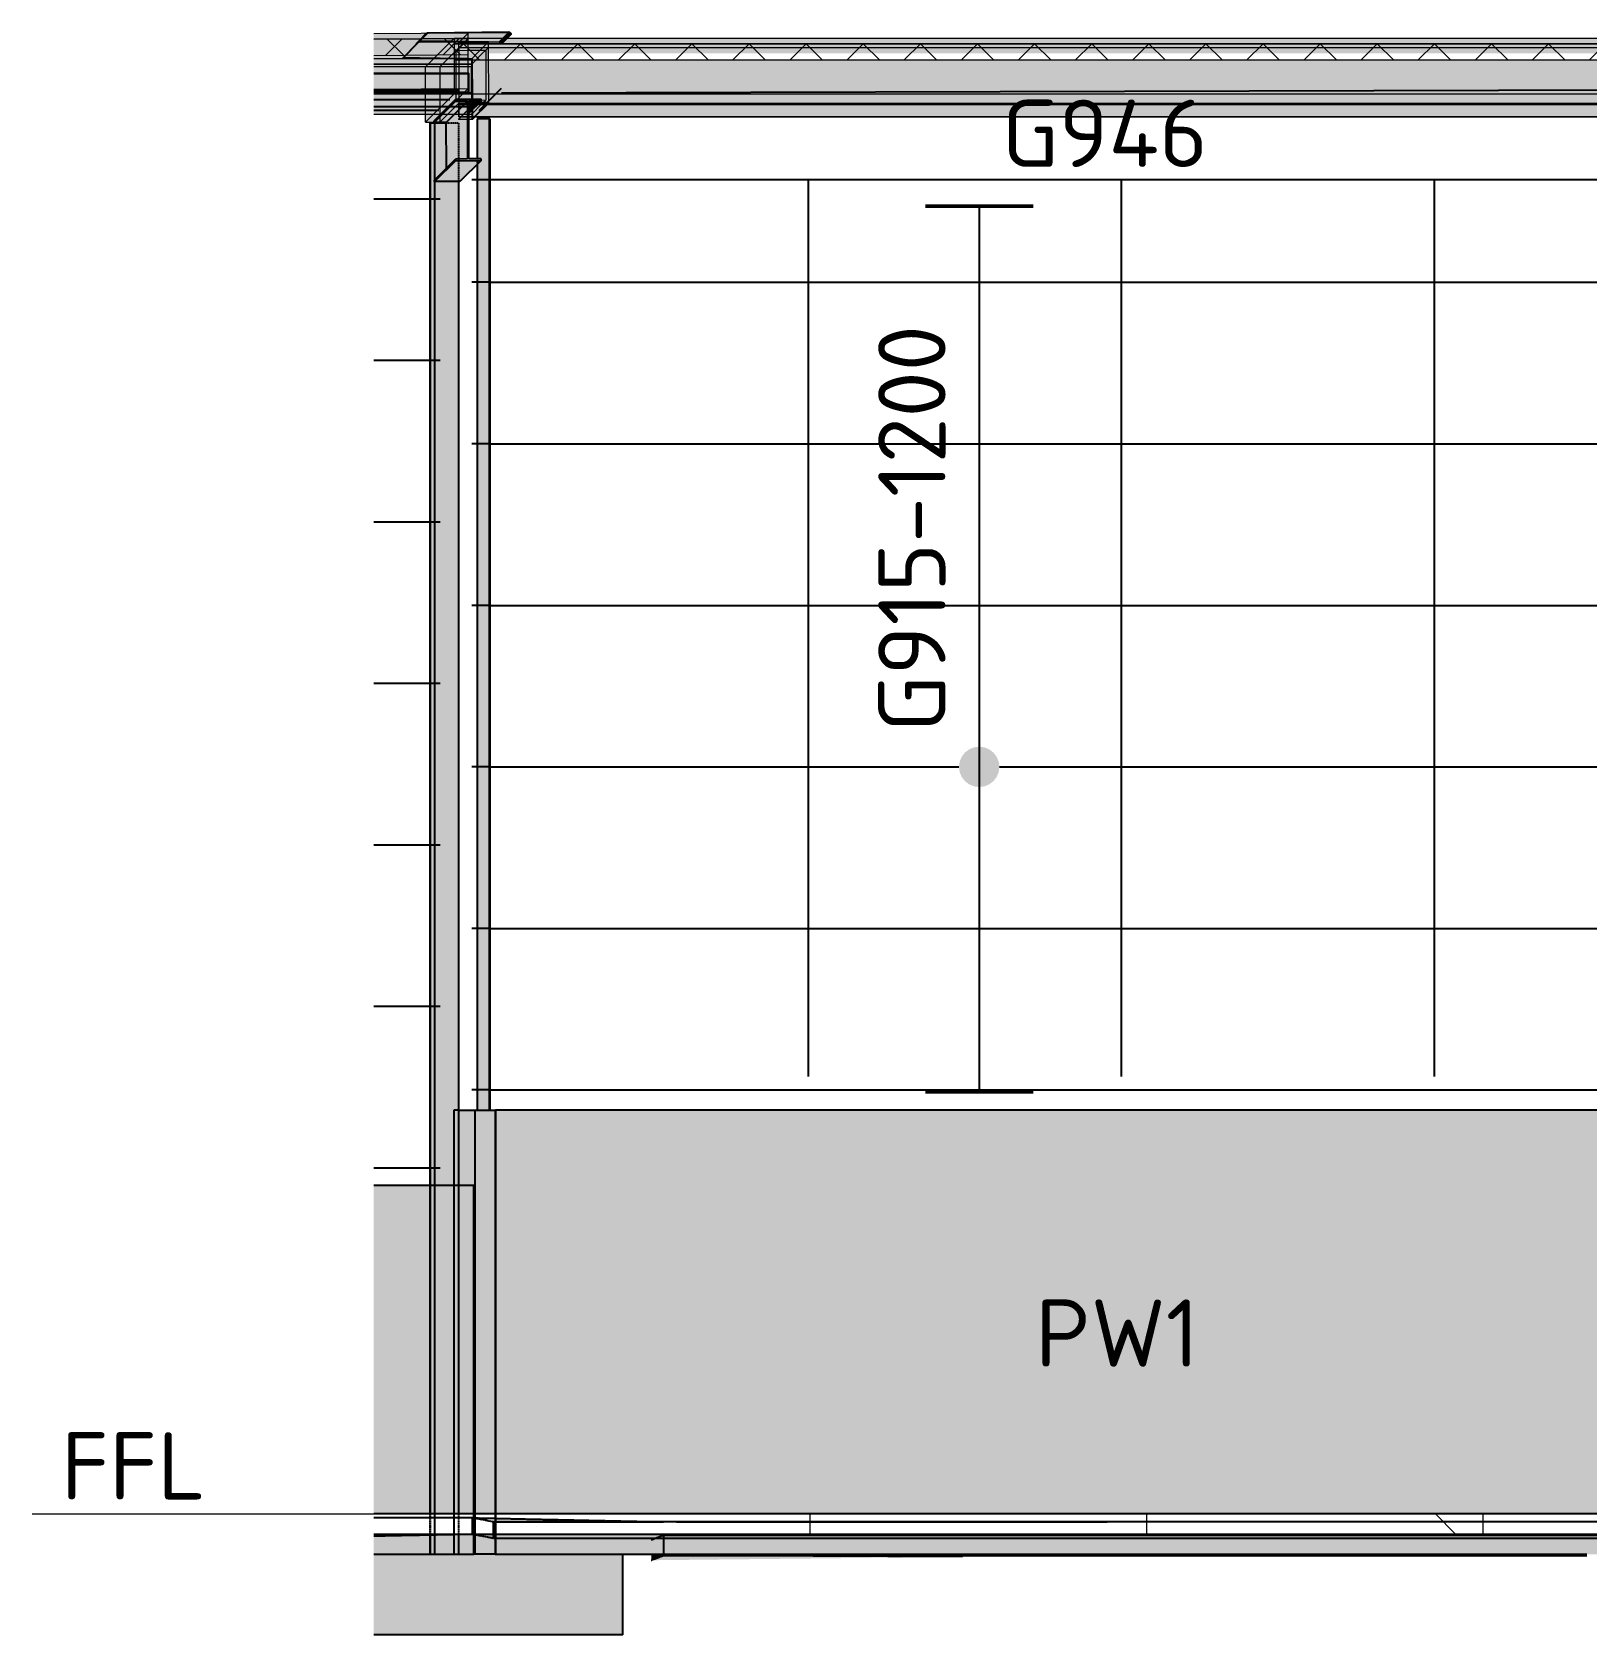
# Model space of a CAD drawing. Header units: millimetres. Extents: x 632 to 421542, y -3890 to 20851.
# Drawn here: x 146045 to 157596, y 4300 to 16210 of the extents above; entities that cross this region are included whole.
import ezdxf

# ---------------------------------------------------------------- set-up
doc = ezdxf.new("R2010")
doc.units = ezdxf.units.MM
for name, pattern in [('Dash', [7, 5, -2]), ('Hidden', [4, 3, -1]), ('Hidden Double', [7, 5, -2]), ('Hidden Half', [3, 2, -1])]:
    doc.linetypes.add(name, pattern=pattern)
for name, color, linetype, lineweight in [('A-200-A_WALL', 211, 'Continuous', 18), ('A-200-H_WALL', 111, 'Continuous', 13), ('A-200-M_WALL_EXT', 113, 'Continuous', 13), ('A-200-MH_WALL', 110, 'Hidden', 13), ('A-230-H-FLOOR', 190, 'Continuous', 13), ('A-230-M_FLOOR', 192, 'Continuous', 13), ('A-230-MH_FLOOR', 190, 'Hidden Double', 13), ('A-270-M_ROOF', 132, 'Continuous', 13), ('S-160-M_FOUND', 171, 'Continuous', 13), ('S-160-MH_FOUND', 171, 'Hidden Half', 13), ('S-280-A_STRUCT_FRAME', 2, 'Continuous', 18), ('S-280-M_COLUMN', 52, 'Continuous', 13), ('S-280-M_STRUCT_FRAME', 12, 'Continuous', 13), ('S-280-MH_COLUMN', 52, 'Hidden Half', 13), ('Z-060-M_DETAIL', 92, 'Continuous', 25), ('Z-230-A_LEVEL', 51, 'Continuous', 13), ('Z-230_A_LEVEL', 51, 'Continuous', 18)]:
    doc.layers.add(name, color=color, linetype=linetype, lineweight=lineweight)
doc.styles.add('ISOCPEUR_2', font='isocpeur.ttf', dxfattribs={"height": 500})

# ---------------------------------------------------------------- blocks, each defined once
blk = doc.blocks.new('Roof Gutters1 - Roof Gutters-1884510-S6_501-SECTION 1B')
at = {"layer": 'A-270-M_ROOF', "lineweight": 5, "transparency": 33554432}
for points in [[(-1309436, 16202), (-1309455, 16188), (-1309523, 16120), (-1309504, 16134)], [(-1308834, 16207), (-1309436, 16202), (-1309504, 16134), (-1308907, 16134)], [(-1309455, 16188), (-1309436, 16202), (-1308834, 16207), (-1308815, 16193), (-1308813, 16196), (-1308833, 16210), (-1309437, 16205), (-1309457, 16191)], [(-1308815, 16193), (-1308834, 16207), (-1308907, 16134), (-1308888, 16120)], [(-1309457, 16191), (-1309525, 16123), (-1309523, 16120), (-1309455, 16188)]]:
    blk.add_hatch(color=253, dxfattribs=at).paths.add_polyline_path(points)
at = {"layer": 'A-270-M_ROOF', "color": 53, "lineweight": 5}
for p, q in [((-1309482, 16159), (-1309442, 16200)), ((-1309478, 16159), (-1309438, 16200)), ((-1309437, 16205), (-1309457, 16191)), ((-1309455, 16188), (-1309436, 16202)), ((-1309442, 16200), (-1309437, 16205)), ((-1308833, 16210), (-1309437, 16205)), ((-1309436, 16202), (-1308834, 16207)), ((-1308880, 16162), (-1308836, 16207)), ((-1308834, 16207), (-1308878, 16162)), ((-1308836, 16207), (-1308833, 16210)), ((-1308834, 16207), (-1308815, 16193)), ((-1308813, 16196), (-1308833, 16210)), ((-1309525, 16123), (-1309488, 16159)), ((-1309525, 16123), (-1309505, 16137)), ((-1309523, 16120), (-1309525, 16123)), ((-1309523, 16120), (-1309484, 16159)), ((-1309504, 16134), (-1309523, 16120)), ((-1309505, 16137), (-1309501, 16137)), ((-1309504, 16134), (-1309478, 16159)), ((-1309269, 16134), (-1309504, 16134)), ((-1309503, 16138), (-1309482, 16159)), ((-1309501, 16137), (-1309275, 16137)), ((-1309488, 16159), (-1309457, 16191)), ((-1309484, 16159), (-1309455, 16188)), ((-1309457, 16191), (-1309455, 16188)), ((-1309275, 16137), (-1309266, 16137)), ((-1309163, 16134), (-1309269, 16134)), ((-1309266, 16137), (-1309161, 16137)), ((-1309135, 16134), (-1309163, 16134)), ((-1309161, 16137), (-1309135, 16137)), ((-1309135, 16137), (-1309007, 16137)), ((-1309104, 16134), (-1309135, 16134)), ((-1308985, 16134), (-1309104, 16134)), ((-1309007, 16137), (-1308906, 16137)), ((-1308907, 16134), (-1308985, 16134)), ((-1308878, 16162), (-1308907, 16134)), ((-1308890, 16122), (-1308907, 16134)), ((-1308906, 16137), (-1308880, 16162)), ((-1308905, 16136), (-1308886, 16123)), ((-1308888, 16120), (-1308890, 16122)), ((-1308886, 16123), (-1308847, 16162)), ((-1308886, 16122), (-1308846, 16162)), ((-1308847, 16162), (-1308816, 16194)), ((-1308846, 16162), (-1308815, 16193)), ((-1308815, 16193), (-1308813, 16196))]:
    blk.add_line(p, q, dxfattribs=at)
blk = doc.blocks.new('Roof Gutters3 - Roof Gutters-1885272-S6_501-SECTION 1B')
at = {"layer": 'A-270-M_ROOF', "lineweight": 5, "transparency": 33554432}
for points in [[(-1309503, 16138), (-1309625, 16016), (-1309621, 16016), (-1309499, 16138)], [(-1309493, 16142), (-1309499, 16138), (-1309621, 16016), (-1309615, 16020)], [(-1308988, 16133), (-1309493, 16142), (-1309615, 16020), (-1309110, 16011)], [(-1309107, 15563), (-1308985, 15685), (-1308988, 16133), (-1309110, 16011), (-1309108, 15710), (-1309040, 15710), (-1309041, 15697), (-1309107, 15630)], [(-1309104, 15560), (-1308982, 15682), (-1309055, 15682), (-1309131, 15606), (-1309131, 15560)]]:
    blk.add_hatch(color=253, dxfattribs=at).paths.add_polyline_path(points)
h = blk.add_hatch(color=253, dxfattribs=at)
h.paths.add_polyline_path([(-1309494, 16145), (-1309503, 16138), (-1309499, 16138)])
h.paths.add_polyline_path([(-1308982, 15682), (-1308985, 16136), (-1309494, 16145), (-1309493, 16142), (-1308988, 16133), (-1308985, 15685), (-1309054, 15683), (-1309055, 15682), (-1309040, 15682)])
at = {"layer": 'A-270-M_ROOF', "color": 53, "lineweight": 5}
for p, q in [((-1309625, 16016), (-1309517, 16124)), ((-1309621, 16016), (-1309504, 16134)), ((-1309616, 16023), (-1309508, 16131)), ((-1309615, 16020), (-1309502, 16134)), ((-1309517, 16124), (-1309503, 16138)), ((-1309508, 16131), (-1309494, 16145)), ((-1309504, 16134), (-1309499, 16138)), ((-1309494, 16145), (-1309503, 16138)), ((-1309503, 16138), (-1309499, 16138)), ((-1309502, 16134), (-1309493, 16142)), ((-1309499, 16138), (-1309493, 16142)), ((-1309262, 16141), (-1309493, 16145)), ((-1309493, 16142), (-1309265, 16138)), ((-1309265, 16138), (-1309161, 16136)), ((-1309158, 16139), (-1309262, 16141)), ((-1309161, 16136), (-1309135, 16136)), ((-1309135, 16139), (-1309158, 16139)), ((-1308985, 16136), (-1309135, 16139)), ((-1309135, 16136), (-1309102, 16135)), ((-1309102, 16135), (-1308988, 16133)), ((-1309047, 16075), (-1308999, 16122)), ((-1309047, 16075), (-1308999, 16122)), ((-1308999, 16122), (-1308988, 16133)), ((-1308999, 16122), (-1308988, 16133)), ((-1308988, 16134), (-1308985, 16136)), ((-1308988, 16133), (-1308988, 16122)), ((-1308988, 16122), (-1308988, 16053)), ((-1308985, 16122), (-1308985, 16136)), ((-1308985, 16053), (-1308985, 16122)), ((-1309625, 16016), (-1309616, 16023)), ((-1309621, 16016), (-1309625, 16016)), ((-1309615, 16020), (-1309621, 16016)), ((-1309387, 16016), (-1309615, 16020)), ((-1309612, 16023), (-1309384, 16019)), ((-1309348, 16015), (-1309387, 16016)), ((-1309384, 16019), (-1309345, 16018)), ((-1309244, 16014), (-1309348, 16015)), ((-1309345, 16018), (-1309241, 16016)), ((-1309224, 16013), (-1309244, 16014)), ((-1309241, 16016), (-1309224, 16016)), ((-1309224, 16016), (-1309135, 16015)), ((-1309135, 16012), (-1309224, 16013)), ((-1309135, 16015), (-1309107, 16014)), ((-1309110, 16011), (-1309135, 16012)), ((-1309110, 16011), (-1309069, 16052)), ((-1309110, 15971), (-1309110, 16011)), ((-1309108, 15751), (-1309110, 15971)), ((-1309107, 16014), (-1309069, 16052)), ((-1309107, 16014), (-1309107, 15974)), ((-1309107, 15974), (-1309105, 15751)), ((-1309069, 16052), (-1309047, 16075)), ((-1309069, 16052), (-1309047, 16075)), ((-1308988, 16053), (-1308985, 15751)), ((-1308982, 15751), (-1308985, 16053)), ((-1309108, 15681), (-1309108, 15751)), ((-1309105, 15751), (-1309105, 15681)), ((-1308985, 15751), (-1308985, 15685)), ((-1308982, 15682), (-1308982, 15751)), ((-1309106, 15663), (-1309189, 15581)), ((-1309186, 15581), (-1309106, 15660)), ((-1309108, 15671), (-1309108, 15681)), ((-1309108, 15662), (-1309108, 15671)), ((-1309107, 15603), (-1309108, 15662)), ((-1309107, 15581), (-1309107, 15603)), ((-1309089, 15681), (-1309106, 15663)), ((-1309106, 15660), (-1309089, 15678)), ((-1309105, 15681), (-1309105, 15671)), ((-1309105, 15671), (-1309105, 15665)), ((-1309105, 15665), (-1309104, 15606)), ((-1309104, 15606), (-1309104, 15581)), ((-1309085, 15685), (-1309089, 15681)), ((-1309089, 15678), (-1309085, 15682)), ((-1309089, 15581), (-1309006, 15664)), ((-1309085, 15685), (-1309085, 15682)), ((-1308985, 15685), (-1309085, 15685)), ((-1309085, 15682), (-1308982, 15682)), ((-1309083, 15581), (-1309003, 15661)), ((-1309006, 15664), (-1308989, 15681)), ((-1309003, 15661), (-1308985, 15679)), ((-1308988, 15682), (-1308985, 15685)), ((-1308985, 15679), (-1308982, 15682)), ((-1309191, 15579), (-1309207, 15563)), ((-1309207, 15563), (-1309107, 15563)), ((-1309206, 15560), (-1309207, 15563)), ((-1309206, 15560), (-1309188, 15579)), ((-1309104, 15560), (-1309206, 15560)), ((-1309107, 15563), (-1309107, 15579)), ((-1309107, 15563), (-1309091, 15579)), ((-1309104, 15579), (-1309104, 15566)), ((-1309104, 15560), (-1309085, 15579)), ((-1309104, 15566), (-1309104, 15560))]:
    blk.add_line(p, q, dxfattribs=at)
blk = doc.blocks.new('25021-APA-ZZ-ZZ-M3-AR-000001_V3_rvt-2-S6_501-SECTION 1B')
at = {"layer": 'A-270-M_ROOF', "transparency": 33554432}
for points in [[(-1309135, 16162), (-1309135, 16202), (-1309838, 16197), (-1309838, 16157)], [(-1309241, 16122), (-1280724, 16122), (-1280724, 16162), (-1309241, 16162)]]:
    blk.add_hatch(color=9, dxfattribs=at).paths.add_polyline_path(points)
at = {"layer": 'A-270-M_ROOF', "lineweight": 5, "transparency": 33554432}
for color, points in [(9, [(-1309838, 15971), (-1309110, 15971), (-1308988, 16093), (-1309206, 16092), (-1309135, 16162), (-1309838, 16157), (-1309838, 16089)]), (9, [(-1309452, 15911), (-1309241, 16122), (-1309241, 16162), (-1309452, 15952)]), (254, [(-1309452, 15540), (-1309241, 15751), (-1309241, 16122), (-1309452, 15911), (-1309452, 15751)]), (9, [(-1309346, 15911), (-1309206, 16052), (-1290120, 16052), (-1290120, 16099), (-1284033, 16052), (-1280789, 16052), (-1280789, 16069), (-1280671, 16069), (-1280724, 16122), (-1309241, 16122), (-1309452, 15911)]), (9, [(-1309206, 16092), (-1308988, 16093), (-1308988, 16133), (-1309206, 16132)]), (254, [(-1309135, 15791), (-1309135, 16042), (-1309838, 16036), (-1309838, 15785)]), (254, [(-1309241, 15751), (-1299721, 15751), (-1299721, 15805), (-1299543, 15805), (-1299543, 15751), (-1290221, 15751), (-1290221, 15805), (-1290120, 15805), (-1290120, 16002), (-1309241, 16002)]), (254, [(-1309040, 15703), (-1309006, 15704), (-1309006, 16075), (-1309224, 16073), (-1309224, 15709), (-1309040, 15710)]), (253, [(-1309110, 15954), (-1309838, 15954), (-1309838, 15754), (-1309110, 15754)]), (253, [(-1309132, 15904), (-1309838, 15904), (-1309838, 15759), (-1309132, 15759)]), (253, [(-1309137, 15899), (-1309838, 15899), (-1309838, 15766), (-1309137, 15766)]), (253, [(-1309135, 15752), (-1309137, 15766), (-1309838, 15766), (-1309838, 15752)]), (253, [(-1309369, 15748), (-1309135, 15751), (-1309135, 15752), (-1309838, 15751), (-1309838, 15748)])]:
    blk.add_hatch(color=color, dxfattribs=at).paths.add_polyline_path(points)
at = {"layer": 'A-270-M_ROOF', "lineweight": 5}
h = blk.add_hatch(dxfattribs=at)
h.set_pattern_fill('FP_14', angle=45, style=0, pattern_type=2)
h.set_pattern_definition([(45.4375, (-1294096.32, 9e-08), (-213.7456, 210.506), []), (135.437, (-1294096.32, 9e-08), (-210.508, -213.7438), [])])
h.paths.add_polyline_path([(-1309135, 16042), (-1309135, 16162), (-1309838, 16157), (-1309838, 16036)])
h = blk.add_hatch(dxfattribs=at)
h.set_pattern_fill('FP_16', angle=45, style=0, pattern_type=2)
h.set_pattern_definition([(45, (-1294096.32, -8e-07), (-212.1323, 212.1318), []), (135, (-1294096.32, -8e-07), (-212.132, -212.132), [])])
h.paths.add_polyline_path([(-1309241, 16002), (-1290120, 16002), (-1290120, 16099), (-1280789, 16027), (-1280789, 16069), (-1280724, 16069), (-1280724, 16122), (-1309241, 16122)])
at = {"layer": 'A-270-M_ROOF', "lineweight": 5, "transparency": 33554432}
h = blk.add_hatch(color=254, dxfattribs=at)
h.paths.add_polyline_path([(-1309339, 15600), (-1309231, 15709), (-1309216, 15710), (-1309135, 15791), (-1309838, 15785), (-1309838, 15600), (-1309369, 15600)])
h.paths.add_polyline_path([(-1309131, 15600), (-1309110, 15600), (-1309006, 15704), (-1309040, 15703), (-1309041, 15697), (-1309131, 15606)])
h = blk.add_hatch(color=254, dxfattribs=at)
h.paths.add_polyline_path([(-1309389, 15540), (-1309389, 15550), (-1309231, 15709), (-1309040, 15710), (-1309041, 15697), (-1309057, 15681), (-1299721, 15681), (-1299721, 15751), (-1309241, 15751), (-1309452, 15540), (-1309389, 15540)])
h.paths.add_polyline_path([(-1299543, 15681), (-1290221, 15681), (-1290221, 15751), (-1299543, 15751), (-1299543, 15702), (-1299529, 15702), (-1299531, 15685), (-1299543, 15685)])
h = blk.add_hatch(color=253, dxfattribs=at)
h.paths.add_polyline_path([(-1309131, 15579), (-1299721, 15579), (-1299721, 15681), (-1309057, 15681), (-1309131, 15606)])
h.paths.add_polyline_path([(-1299543, 15579), (-1290221, 15579), (-1290221, 15681), (-1299543, 15681)])
h = blk.add_hatch(color=253, dxfattribs=at)
h.paths.add_polyline_path([(-1309131, 15581), (-1299721, 15581), (-1299721, 15671), (-1309067, 15671), (-1309131, 15606)])
h.paths.add_polyline_path([(-1299543, 15581), (-1290221, 15581), (-1290221, 15671), (-1299543, 15671)])
at = {"layer": 'A-270-M_ROOF', "color": 53, "lineweight": 5}
for p, q in [((-1309135, 16202), (-1309838, 16197)), ((-1309135, 16202), (-1309175, 16162)), ((-1309135, 16162), (-1309135, 16202)), ((-1309135, 16162), (-1309838, 16157)), ((-1309838, 16157), (-1309135, 16162)), ((-1309431, 15973), (-1309242, 16161)), ((-1309206, 16092), (-1309326, 15972)), ((-1280724, 16162), (-1309241, 16162)), ((-1309241, 16162), (-1309241, 16122)), ((-1309241, 16122), (-1309241, 15751)), ((-1280724, 16122), (-1309241, 16122)), ((-1309241, 16122), (-1280724, 16122)), ((-1309175, 16122), (-1309224, 16073)), ((-1309176, 16162), (-1309206, 16132)), ((-1309206, 16122), (-1309206, 16132)), ((-1309206, 16132), (-1309165, 16132)), ((-1309206, 16092), (-1309175, 16122)), ((-1309206, 16092), (-1309206, 16122)), ((-1309135, 16092), (-1309206, 16092)), ((-1309206, 16092), (-1309206, 16052)), ((-1309135, 16092), (-1309205, 16092)), ((-1309135, 16162), (-1309175, 16122)), ((-1309175, 16122), (-1309135, 16162)), ((-1309165, 16132), (-1309135, 16132)), ((-1309135, 15791), (-1309135, 16162)), ((-1309135, 16132), (-1308988, 16133)), ((-1308988, 16093), (-1309135, 16092)), ((-1308988, 16092), (-1309135, 16092)), ((-1308999, 16122), (-1309047, 16075)), ((-1309006, 16075), (-1308988, 16093)), ((-1308988, 16133), (-1308999, 16122)), ((-1308988, 16133), (-1308988, 16122)), ((-1308988, 16122), (-1308988, 16093)), ((-1308985, 16092), (-1308988, 16092)), ((-1280710, 16092), (-1308985, 16092)), ((-1309838, 16036), (-1309135, 16042)), ((-1309392, 16011), (-1309838, 16011)), ((-1309431, 15971), (-1309838, 15971)), ((-1309838, 15971), (-1309431, 15971)), ((-1309450, 15954), (-1309432, 15971)), ((-1309392, 15971), (-1309431, 15971)), ((-1309431, 15971), (-1309392, 15971)), ((-1309352, 16011), (-1309392, 16011)), ((-1309287, 15971), (-1309392, 15971)), ((-1309392, 15971), (-1309287, 15971)), ((-1309246, 16011), (-1309352, 16011)), ((-1309327, 15971), (-1309344, 15954)), ((-1309224, 15971), (-1309287, 15971)), ((-1309287, 15971), (-1309224, 15971)), ((-1309224, 16011), (-1309246, 16011)), ((-1309241, 16002), (-1280724, 16002)), ((-1309224, 16073), (-1309135, 16074)), ((-1309224, 16042), (-1309224, 16073)), ((-1309224, 16034), (-1309224, 16041)), ((-1309224, 15751), (-1309224, 16034)), ((-1309135, 16011), (-1309224, 16011)), ((-1309135, 15971), (-1309224, 15971)), ((-1309224, 15971), (-1309135, 15971)), ((-1309206, 16052), (-1309206, 15751)), ((-1309135, 16074), (-1309006, 16075)), ((-1309110, 16011), (-1309135, 16011)), ((-1309110, 15971), (-1309135, 15971)), ((-1309135, 15971), (-1309110, 15971)), ((-1309029, 16052), (-1309110, 15971)), ((-1309110, 15971), (-1309029, 16052)), ((-1309069, 16052), (-1309110, 16011)), ((-1309110, 16011), (-1309110, 15971)), ((-1309110, 15971), (-1309110, 15751)), ((-1309047, 16075), (-1309069, 16052)), ((-1309006, 16075), (-1309029, 16052)), ((-1309029, 16052), (-1309006, 16075)), ((-1309006, 16075), (-1309006, 16052)), ((-1309006, 16052), (-1309006, 15751)), ((-1309838, 15954), (-1309431, 15954)), ((-1309838, 15954), (-1309431, 15954)), ((-1309838, 15904), (-1309452, 15904)), ((-1309452, 15904), (-1309838, 15904)), ((-1309838, 15899), (-1309452, 15899)), ((-1309838, 15899), (-1309452, 15899)), ((-1309412, 15952), (-1309452, 15952)), ((-1309452, 15911), (-1309452, 15952)), ((-1309452, 15754), (-1309452, 15911)), ((-1309452, 15904), (-1309224, 15904)), ((-1309224, 15904), (-1309452, 15904)), ((-1309452, 15899), (-1309224, 15899)), ((-1309452, 15899), (-1309224, 15899)), ((-1309431, 15954), (-1309409, 15954)), ((-1309431, 15954), (-1309409, 15954)), ((-1309346, 15952), (-1309412, 15952)), ((-1309409, 15954), (-1309304, 15954)), ((-1309409, 15954), (-1309304, 15954)), ((-1309346, 15952), (-1309346, 15911)), ((-1309346, 15911), (-1309346, 15754)), ((-1309304, 15954), (-1309224, 15954)), ((-1309304, 15954), (-1309224, 15954)), ((-1309224, 15954), (-1309135, 15954)), ((-1309224, 15954), (-1309135, 15954)), ((-1309224, 15904), (-1309137, 15904)), ((-1309135, 15904), (-1309224, 15904)), ((-1309224, 15899), (-1309135, 15899)), ((-1309224, 15899), (-1309137, 15899)), ((-1309137, 15899), (-1309137, 15904)), ((-1309137, 15791), (-1309137, 15899)), ((-1309137, 15899), (-1309137, 15791)), ((-1309135, 15954), (-1309111, 15954)), ((-1309135, 15954), (-1309110, 15954)), ((-1309135, 15904), (-1309132, 15904)), ((-1309132, 15904), (-1309135, 15904)), ((-1309132, 15899), (-1309135, 15899)), ((-1309135, 15899), (-1309132, 15899)), ((-1309132, 15904), (-1309132, 15759)), ((-1309132, 15759), (-1309132, 15899)), ((-1309111, 15759), (-1309111, 15954)), ((-1309111, 15954), (-1309110, 15954)), ((-1309110, 15954), (-1309110, 15754)), ((-1309838, 15785), (-1309135, 15791)), ((-1309838, 15766), (-1309452, 15766)), ((-1309452, 15763), (-1309838, 15763)), ((-1309452, 15759), (-1309838, 15759)), ((-1309431, 15759), (-1309838, 15759)), ((-1309838, 15754), (-1309431, 15754)), ((-1309838, 15754), (-1309452, 15754)), ((-1309838, 15752), (-1309452, 15752)), ((-1309452, 15748), (-1309838, 15748)), ((-1309452, 15766), (-1309224, 15766)), ((-1309224, 15763), (-1309452, 15763)), ((-1309224, 15759), (-1309452, 15759)), ((-1309452, 15600), (-1309452, 15754)), ((-1309452, 15754), (-1309224, 15754)), ((-1309452, 15752), (-1309224, 15752)), ((-1309241, 15751), (-1309452, 15540)), ((-1309224, 15748), (-1309452, 15748)), ((-1309224, 15759), (-1309431, 15759)), ((-1309431, 15754), (-1309224, 15754)), ((-1309346, 15754), (-1309346, 15600)), ((-1309241, 15751), (-1280724, 15751)), ((-1309224, 15766), (-1309160, 15766)), ((-1309163, 15763), (-1309224, 15763)), ((-1309167, 15759), (-1309224, 15759)), ((-1309167, 15759), (-1309224, 15759)), ((-1309224, 15754), (-1309172, 15754)), ((-1309224, 15754), (-1309172, 15754)), ((-1309224, 15752), (-1309174, 15752)), ((-1309224, 15702), (-1309175, 15751)), ((-1309224, 15702), (-1309224, 15751)), ((-1309177, 15748), (-1309224, 15748)), ((-1309206, 15751), (-1309206, 15720)), ((-1309135, 15748), (-1309177, 15748)), ((-1309175, 15751), (-1309135, 15791)), ((-1309174, 15752), (-1309135, 15752)), ((-1309172, 15754), (-1309110, 15754)), ((-1309172, 15754), (-1309132, 15754)), ((-1309132, 15759), (-1309167, 15759)), ((-1309111, 15759), (-1309167, 15759)), ((-1309137, 15763), (-1309163, 15763)), ((-1309160, 15766), (-1309137, 15766)), ((-1309137, 15763), (-1309137, 15789)), ((-1309137, 15789), (-1309137, 15766)), ((-1309137, 15766), (-1309136, 15759)), ((-1309137, 15759), (-1309137, 15763)), ((-1309136, 15754), (-1309137, 15759)), ((-1309136, 15759), (-1309135, 15754)), ((-1309135, 15752), (-1309135, 15748)), ((-1309135, 15748), (-1309135, 15751)), ((-1309132, 15759), (-1309111, 15759)), ((-1309132, 15754), (-1309132, 15759)), ((-1309110, 15754), (-1309132, 15754)), ((-1309110, 15751), (-1309110, 15681)), ((-1309006, 15751), (-1309006, 15704)), ((-1309346, 15540), (-1309206, 15681)), ((-1309006, 15704), (-1309224, 15702)), ((-1309206, 15720), (-1309206, 15681)), ((-1309206, 15681), (-1309089, 15681)), ((-1309206, 15579), (-1309206, 15681)), ((-1309206, 15681), (-1309206, 15581)), ((-1309206, 15681), (-1309089, 15681)), ((-1309206, 15681), (-1309089, 15681)), ((-1309206, 15581), (-1309206, 15671)), ((-1309206, 15671), (-1309206, 15581)), ((-1309099, 15671), (-1309206, 15671)), ((-1309206, 15671), (-1309099, 15671)), ((-1309110, 15681), (-1309110, 15671)), ((-1309110, 15671), (-1309110, 15659)), ((-1309110, 15659), (-1309110, 15600)), ((-1309110, 15600), (-1309107, 15603)), ((-1309107, 15603), (-1309039, 15671)), ((-1309006, 15671), (-1309099, 15671)), ((-1309099, 15671), (-1309006, 15671)), ((-1309089, 15681), (-1308983, 15681)), ((-1309089, 15681), (-1308983, 15681)), ((-1309089, 15681), (-1308983, 15681)), ((-1309039, 15671), (-1309029, 15681)), ((-1309025, 15685), (-1309006, 15704)), ((-1308999, 15671), (-1309006, 15671)), ((-1309006, 15671), (-1308999, 15671)), ((-1308993, 15671), (-1308999, 15671)), ((-1308999, 15671), (-1308993, 15671)), ((-1280713, 15671), (-1308993, 15671)), ((-1308993, 15671), (-1280713, 15671)), ((-1308983, 15681), (-1280713, 15681)), ((-1308983, 15681), (-1280713, 15681)), ((-1308983, 15681), (-1280713, 15681)), ((-1309838, 15600), (-1309431, 15600)), ((-1309452, 15540), (-1309452, 15600)), ((-1309452, 15540), (-1309346, 15540)), ((-1309431, 15600), (-1309287, 15600)), ((-1309346, 15600), (-1309346, 15540)), ((-1309287, 15600), (-1309206, 15600)), ((-1309206, 15600), (-1309170, 15600)), ((-1309206, 15581), (-1280654, 15581)), ((-1309206, 15581), (-1280654, 15581)), ((-1309206, 15579), (-1280654, 15579)), ((-1309206, 15579), (-1280654, 15579)), ((-1309170, 15600), (-1309110, 15600))]:
    blk.add_line(p, q, dxfattribs=at)
for name in ['Roof Gutters1 - Roof Gutters-1884510-S6_501-SECTION 1B', 'Roof Gutters3 - Roof Gutters-1885272-S6_501-SECTION 1B']:
    blk.add_blockref(name, (0, 0), dxfattribs=at)
blk = doc.blocks.new('NRP_Framing-Steel-Purlin C - P946 - EC250-24-4111187-S6_501-SECTION 1B')
at = {"layer": 'S-280-M_STRUCT_FRAME', "color": 1, "lineweight": 25}
blk.add_line((-1309055, 15626), (-1308888, 15793), dxfattribs=at)
blk.add_line((-1309055, 15626), (-1308888, 15793), dxfattribs=at)
blk = doc.blocks.new('NRP_Framing-Steel-Purlin Z - P916 - EZ250-24-4038568-S6_501-SECTION 1B')
at = {"layer": 'S-280-M_STRUCT_FRAME', "color": 1, "lineweight": 25}
blk.add_line((-1309205, 15775), (-1309838, 15775), dxfattribs=at)
blk = doc.blocks.new('NRP_Framing-Steel-Purlin Z - P916 - EZ250-24-V44-S6_501-SECTION 1B')
at = {"layer": 'S-280-M_STRUCT_FRAME', "color": 1, "lineweight": 25}
blk.add_line((-1309273, 15707), (-1309838, 15707), dxfattribs=at)
blk = doc.blocks.new('NRP_Framing-Steel-Purlin C - G946 - EC250-24-4111439-S6_501-SECTION 1B')
at = {"layer": 'S-280-M_STRUCT_FRAME', "color": 1, "lineweight": 25}
blk.add_line((-1309353, 15626), (-1309838, 15626), dxfattribs=at)
blk.add_line((-1309353, 15626), (-1309838, 15626), dxfattribs=at)
blk = doc.blocks.new('NRP_Foundation-Pad Footing Fibre _v2_ - PF1 - 3000 x 2400 x 600d-2371040-S6_501-SECTION 1B')
at = {"layer": 'S-160-M_FOUND', "linetype": 'Hidden Half', "lineweight": 25}
blk.add_hatch(color=256, dxfattribs=at).paths.add_polyline_path([(-1307987, 4300), (-1307987, 4900), (-1309838, 4900), (-1309838, 4300)])
at = {"layer": 'S-160-M_FOUND', "lineweight": 25}
for p, q in [((-1309838, 4900), (-1309094, 4900)), ((-1307987, 4300), (-1307987, 4900)), ((-1307987, 4300), (-1309838, 4300))]:
    blk.add_line(p, q, dxfattribs=at)
at = {"layer": 'S-160-MH_FOUND', "lineweight": 25}
blk.add_line((-1308935, 4900), (-1308934, 4900), dxfattribs=at)
blk = doc.blocks.new('NRP_Framing-Steel-Purlin C - P946 - EC250-24-4033922-S6_501-SECTION 1B')
at = {"layer": 'S-280-M_STRUCT_FRAME', "color": 1, "lineweight": 25}
blk.add_line((-1308888, 15759), (-1299721, 15782), dxfattribs=at)
blk.add_line((-1308888, 15759), (-1299721, 15782), dxfattribs=at)
blk = doc.blocks.new('NRP_Framing-Steel-Purlin C - G946 - EC250-24-4105926-S6_501-SECTION 1B')
at = {"layer": 'S-280-M_STRUCT_FRAME', "color": 1, "lineweight": 25}
for p, q in [((-1309108, 15115), (-1309068, 15115)), ((-1309108, 15115), (-1309068, 15115)), ((-1308978, 15115), (-1299721, 15115)), ((-1308978, 15115), (-1299721, 15115))]:
    blk.add_line(p, q, dxfattribs=at)
at = {"layer": 'S-280-M_STRUCT_FRAME', "color": 1, "linetype": 'Dash', "lineweight": 25}
for p, q in [((-1309068, 15115), (-1308978, 15115)), ((-1309068, 15115), (-1308978, 15115)), ((-1299721, 15115), (-1299655, 15115)), ((-1299721, 15115), (-1299655, 15115))]:
    blk.add_line(p, q, dxfattribs=at)
blk = doc.blocks.new('NRP_Framing-Steel-Purlin Z - G915 - EZ250-19-V47-S6_501-SECTION 1B')
at = {"layer": 'S-280-M_STRUCT_FRAME', "color": 92, "lineweight": 25}
for p, q in [((-1308971, 8350), (-1300382, 8350)), ((-1299543, 8350), (-1298881, 8350)), ((-1298881, 8350), (-1298781, 8250))]:
    blk.add_line(p, q, dxfattribs=at)
at = {"layer": 'S-280-M_STRUCT_FRAME', "color": 92, "linetype": 'Dash', "lineweight": 25}
blk.add_line((-1299721, 8350), (-1299543, 8350), dxfattribs=at)
blk = doc.blocks.new('NRP_Framing-Steel-Purlin Z - G915 - EZ250-19-V46-S6_501-SECTION 1B')
at = {"layer": 'S-280-M_STRUCT_FRAME', "color": 92, "lineweight": 25}
for p, q in [((-1308971, 10750), (-1305490, 10750)), ((-1305190, 10750), (-1300382, 10750)), ((-1299543, 10750), (-1298881, 10750)), ((-1298881, 10750), (-1298781, 10650))]:
    blk.add_line(p, q, dxfattribs=at)
at = {"layer": 'S-280-M_STRUCT_FRAME', "color": 92, "linetype": 'Dash', "lineweight": 25}
blk.add_line((-1299721, 10750), (-1299543, 10750), dxfattribs=at)
blk = doc.blocks.new('NRP_Framing-Steel-Purlin Z - G915 - EZ250-19-V49-S6_501-SECTION 1B')
at = {"layer": 'S-280-M_STRUCT_FRAME', "color": 92, "lineweight": 25}
blk.add_line((-1309068, 8350), (-1309108, 8350), dxfattribs=at)
at = {"layer": 'S-280-M_STRUCT_FRAME', "color": 92, "linetype": 'Dash', "lineweight": 25}
blk.add_line((-1308983, 8350), (-1309068, 8350), dxfattribs=at)
blk = doc.blocks.new('NRP_Framing-Steel-Purlin C - P946 - EC250-24-4032700-S6_501-SECTION 1B')
at = {"layer": 'S-280-M_STRUCT_FRAME', "color": 1, "lineweight": 25}
blk.add_line((-1309284, 15655), (-1309838, 15655), dxfattribs=at)
blk.add_line((-1309284, 15655), (-1309838, 15655), dxfattribs=at)
at = {"layer": 'S-280-M_STRUCT_FRAME', "color": 1, "linetype": 'Dash', "lineweight": 25}
blk.add_line((-1309091, 15655), (-1309284, 15655), dxfattribs=at)
blk.add_line((-1309091, 15655), (-1309284, 15655), dxfattribs=at)
blk = doc.blocks.new('NRP_Framing-Steel-Purlin Z - G914 - EZ250-15-V50-S6_501-SECTION 1B')
at = {"layer": 'S-280-M_STRUCT_FRAME', "color": 150, "lineweight": 25}
blk.add_line((-1309420, 14969), (-1309838, 14969), dxfattribs=at)
at = {"layer": 'S-280-M_STRUCT_FRAME', "color": 150, "linetype": 'Dash', "lineweight": 25}
blk.add_line((-1309343, 14969), (-1309420, 14969), dxfattribs=at)
blk = doc.blocks.new('NRP_Extent _v2_ - 1-200-4108175-S6_501-SECTION 1B')
at = {"layer": 'Z-060-M_DETAIL'}
blk.add_hatch(color=256, dxfattribs=at).paths.add_polyline_path([(-1305340, 10600), (-1305301, 10605), (-1305265, 10620), (-1305234, 10644), (-1305210, 10675), (-1305195, 10711), (-1305190, 10750), (-1305195, 10789), (-1305210, 10825), (-1305234, 10856), (-1305265, 10880), (-1305301, 10895), (-1305340, 10900), (-1305378, 10895), (-1305415, 10880), (-1305446, 10856), (-1305470, 10825), (-1305485, 10789), (-1305490, 10750), (-1305485, 10711), (-1305470, 10675), (-1305446, 10644), (-1305415, 10620), (-1305378, 10605)])
at = {"layer": 'Z-060-M_DETAIL', "lineweight": 50}
for p, q in [((-1305740, 14915), (-1304940, 14915)), ((-1305740, 8335), (-1304940, 8335))]:
    blk.add_line(p, q, dxfattribs=at)
at = {"layer": 'Z-060-M_DETAIL'}
blk.add_line((-1305340, 14915), (-1305340, 8335), dxfattribs=at)
blk = doc.blocks.new('NRP_Bridging Plan _v2_ - 3 Rows-4107757-S6_501-SECTION 1B')
at = {"layer": 'Z-060-M_DETAIL', "linetype": 'Hidden'}
for p, q in [((-1306607, 8450), (-1306607, 15115)), ((-1304282, 8450), (-1304282, 15115)), ((-1301957, 8450), (-1301957, 15115))]:
    blk.add_line(p, q, dxfattribs=at)

msp = doc.modelspace()

# ---------------------------------------------------------------- hatches: boundary and pattern name
at = {"layer": 'A-200-H_WALL', "lineweight": 5}
h = msp.add_hatch(color=256, dxfattribs=at)
h.paths.add_polyline_path([(149214, 4900), (149336, 4900), (149336, 5050), (149214, 5050)])
h.paths.add_polyline_path([(149214, 5200), (149336, 5200), (149336, 8200), (149214, 8200), (149214, 6748)])
h = msp.add_hatch(color=256, dxfattribs=at)
h.paths.add_polyline_path([(149336, 4900), (149486, 4900), (149486, 5050), (149336, 5050)])
h.paths.add_polyline_path([(149336, 5200), (149486, 5200), (149486, 8200), (149336, 8200), (149336, 6748)])
h = msp.add_hatch(color=256, dxfattribs=at)
h.paths.add_polyline_path([(157596, 4900), (158700, 4900), (158700, 5050), (149487, 5050), (149487, 4900), (157596, 4900)])
h.paths.add_polyline_path([(156086, 5200), (158700, 5200), (158700, 8200), (149487, 8200), (149487, 5200), (152335, 5200)])
h = msp.add_hatch(color=256, dxfattribs=at)
h.paths.add_polyline_path([(149001, 4900), (149001, 5050), (148583, 5050), (148583, 4900)])
h.paths.add_polyline_path([(149001, 5200), (149001, 7640), (148583, 7640), (148583, 5200)])
msp.add_hatch(color=256, dxfattribs=at).paths.add_polyline_path([(149487, 4900), (149487, 4900), (149487, 5050)])
at = {"layer": 'A-230-H-FLOOR'}
h = msp.add_hatch(dxfattribs=at)
h.set_pattern_fill('FP_17', color=256, style=0, pattern_type=2)
h.set_pattern_definition([(45, (164324.5, 0), (-1414.214, 0), [750, -3000]), (45, (165324.5, 1000), (-1414.214, 0), [750, -3000]), (45, (166324.5, -300), (-1414.214, 0), [250, -2000]), (90, (166324.5, 500), (-500, 500), [500, -2000]), (315, (166324.5, 1000), (0, 2828.43), [500, -3000]), (0, (165324.5, 1000), (2000, 2000), [300, -1000]), (0, (162824.5, 2000), (2000, 2000), [300, -2000])])
h.paths.add_polyline_path([(171092, 5050), (177631, 5050), (177631, 5200), (148583, 5200), (148583, 5050), (169216, 5050)])
at = {"layer": 'A-230-H-FLOOR', "lineweight": 5}
msp.add_hatch(color=256, dxfattribs=at).paths.add_polyline_path([(150645, 4855), (152925, 4880), (150735, 4890)])
h = msp.add_hatch(color=256, dxfattribs=at)
h.paths.add_polyline_path([(152957, 4880), (157596, 4880), (157596, 4890), (150736, 4890), (152335, 4883)])
h.paths.add_polyline_path([(159996, 4880), (165135, 4880), (165135, 4890), (159996, 4890), (159996, 4886)])
h.paths.add_polyline_path([(165735, 4880), (167087, 4880), (167087, 4890), (165735, 4890), (165735, 4884)])
at = {"layer": 'A-230-M_FLOOR', "lineweight": 5}
for points in [[(149487, 5050), (149486, 5050), (149486, 5020), (149487, 5020)], [(150645, 4855), (150735, 4890), (150735, 4900), (150645, 4900)]]:
    msp.add_hatch(color=256, dxfattribs=at).paths.add_polyline_path(points)
h = msp.add_hatch(color=256, dxfattribs=at)
h.paths.add_polyline_path([(165735, 4890), (167087, 4890), (167087, 4900), (165735, 4900)])
h.paths.add_polyline_path([(152335, 4890), (157596, 4890), (157596, 4900), (150735, 4900), (150735, 4890)])
h.paths.add_polyline_path([(165135, 4890), (165135, 4900), (159996, 4900), (159996, 4890), (163589, 4890)])
at = {"layer": 'S-280-M_COLUMN', "lineweight": 5}
h = msp.add_hatch(color=256, dxfattribs=at)
h.paths.add_polyline_path([(149036, 4900), (149036, 5050), (149002, 5050), (149002, 4900)])
h.paths.add_polyline_path([(149036, 5200), (149036, 15532), (149002, 15532), (149002, 5200)])
h = msp.add_hatch(color=256, dxfattribs=at)
h.paths.add_polyline_path([(149214, 4900), (149214, 5050), (149037, 5050), (149037, 4900)])
h.paths.add_polyline_path([(149037, 5200), (149214, 5200), (149214, 15098), (149037, 15098), (149037, 6748)])
h.paths.add_polyline_path([(149037, 15112), (149125, 15200), (149122, 15532), (149037, 15532), (149037, 15188)])
for points in [[(149442, 8200), (149442, 15566), (149352, 15566), (149352, 15267), (149381, 15267), (149380, 15253), (149352, 15226), (149352, 8200)], [(149443, 8200), (149445, 8200), (149445, 15566), (149443, 15566), (149443, 8999)], [(149001, 5200), (149002, 5200), (149001, 6748)]]:
    msp.add_hatch(color=256, dxfattribs=at).paths.add_polyline_path(points)
h = msp.add_hatch(color=256, dxfattribs=at)
h.paths.add_polyline_path([(149036, 5200), (149037, 5200), (149036, 6748)])
h.paths.add_polyline_path([(149036, 15111), (149037, 15112), (149036, 15188)])
at = {"layer": 'S-280-M_STRUCT_FRAME', "lineweight": 5}
for points in [[(149032, 15537), (149190, 15696), (149190, 15709), (149032, 15550)], [(149032, 15537), (149122, 15537), (149281, 15697), (149190, 15696), (149052, 15557)], [(149125, 15200), (149190, 15266), (149281, 15267), (149281, 15696), (149122, 15537), (149124, 15253)], [(149290, 15697), (149290, 15606), (149381, 15697)], [(149035, 15098), (149190, 15253), (149190, 15266), (149035, 15110)], [(149035, 15098), (149224, 15098), (149381, 15255), (149190, 15253), (149125, 15188)]]:
    msp.add_hatch(color=256, dxfattribs=at).paths.add_polyline_path(points)
at = {"layer": 'S-280-M_STRUCT_FRAME'}
msp.add_hatch(color=256, dxfattribs=at).paths.add_polyline_path([(149190, 15253), (149381, 15255), (149381, 15267), (149290, 15267), (149290, 15697), (149381, 15697), (149381, 15710), (149190, 15709), (149190, 15696), (149281, 15697), (149281, 15267), (149190, 15266)])

# ---------------------------------------------------------------- linework, layer by layer
at = {"layer": 'A-200-M_WALL_EXT', "lineweight": 25}
for p, q in [((149214, 8200), (149486, 8200)), ((149336, 5200), (149336, 8200)), ((149486, 8200), (149486, 5200)), ((149487, 5200), (149487, 8200)), ((158700, 8200), (149487, 8200)), ((149487, 8200), (149487, 5200)), ((149002, 7640), (148583, 7640)), ((149336, 4900), (149336, 5050)), ((149486, 5050), (149486, 4900)), ((149487, 4900), (149487, 5050)), ((149487, 5050), (149487, 4900)), ((149486, 4900), (149327, 4900)), ((149487, 4900), (157596, 4900))]:
    msp.add_line(p, q, dxfattribs=at)
at = {"layer": 'A-200-MH_WALL', "lineweight": 25}
for p, q in [((149214, 8200), (149179, 8200)), ((149179, 8200), (149179, 4900)), ((149487, 8200), (149487, 8200)), ((149487, 8200), (149487, 8200)), ((149328, 7640), (149002, 7640)), ((149328, 4900), (149328, 7640)), ((149336, 5050), (149336, 5200)), ((149486, 5200), (149486, 5050)), ((149487, 5050), (149487, 5200)), ((149487, 5200), (149487, 5050)), ((149487, 4900), (149487, 4900))]:
    msp.add_line(p, q, dxfattribs=at)
at = {"layer": 'A-230-M_FLOOR', "lineweight": 25}
for p, q in [((177631, 5200), (148583, 5200)), ((148583, 5050), (177631, 5050)), ((150735, 4900), (150735, 4890)), ((150736, 4890), (157596, 4890)), ((152957, 4880), (150736, 4890))]:
    msp.add_line(p, q, dxfattribs=at)
at = {"layer": 'A-230-MH_FLOOR', "lineweight": 25}
for p, q in [((149315, 5170), (148583, 5169)), ((149472, 5140), (149315, 5170)), ((149315, 5170), (150733, 5140)), ((149315, 5170), (149315, 5050)), ((149472, 5020), (149472, 5140)), ((149472, 5140), (150735, 5140)), ((168301, 5140), (149472, 5140)), ((150833, 5140), (168339, 5149)), ((148583, 5036), (149312, 5050)), ((148583, 5049), (149282, 5050)), ((149315, 5050), (149472, 5020)), ((149472, 5020), (168301, 5020)), ((150735, 5040), (150645, 5005)), ((150735, 5040), (150735, 4900)), ((168513, 5040), (150735, 5040)), ((150645, 4855), (150735, 4890))]:
    msp.add_line(p, q, dxfattribs=at)
at = {"layer": 'S-280-M_COLUMN', "lineweight": 25}
for p, q in [((149001, 15532), (149001, 5200)), ((149002, 15532), (149001, 15532)), ((149002, 15532), (149002, 5200)), ((149036, 15532), (149002, 15532)), ((149036, 15532), (149036, 15111)), ((149037, 15532), (149036, 15532)), ((149037, 15112), (149037, 15532)), ((149122, 15532), (149037, 15532)), ((149352, 15566), (149352, 15267)), ((149442, 15566), (149352, 15566)), ((149442, 15566), (149442, 8200)), ((149443, 15566), (149442, 15566)), ((149445, 15566), (149442, 15566)), ((149443, 15566), (149443, 8200)), ((149445, 15566), (149445, 8200)), ((149445, 8200), (149445, 15566)), ((149445, 15566), (149445, 15566)), ((149352, 15226), (149352, 8200)), ((149036, 15098), (149036, 5200)), ((149037, 5200), (149037, 15098)), ((149214, 15098), (149214, 5200)), ((149001, 5050), (149001, 4900)), ((149002, 5050), (149002, 4900)), ((149036, 5050), (149036, 4900)), ((149037, 4900), (149037, 5050)), ((149214, 5050), (149214, 4900))]:
    msp.add_line(p, q, dxfattribs=at)
at = {"layer": 'S-280-M_STRUCT_FRAME', "lineweight": 25}
for p, q in [((149190, 15709), (149032, 15550)), ((149190, 15696), (149032, 15537)), ((149281, 15697), (149122, 15537)), ((149381, 15710), (149190, 15709)), ((149190, 15709), (149190, 15696)), ((149190, 15696), (149281, 15697)), ((149281, 15697), (149281, 15267)), ((149290, 15267), (149290, 15697)), ((149290, 15697), (149381, 15697)), ((149381, 15697), (149290, 15606)), ((149381, 15697), (149381, 15710)), ((149032, 15537), (149032, 15550)), ((149122, 15537), (149032, 15537)), ((149125, 15200), (149122, 15537)), ((149035, 15110), (149190, 15266)), ((149190, 15253), (149035, 15098)), ((149281, 15267), (149190, 15266)), ((149190, 15266), (149190, 15253)), ((149190, 15253), (149381, 15255)), ((149381, 15255), (149224, 15098)), ((149381, 15267), (149290, 15267)), ((149381, 15255), (149381, 15267)), ((149035, 15098), (149035, 15110)), ((149224, 15098), (149035, 15098))]:
    msp.add_line(p, q, dxfattribs=at)
at = {"layer": 'S-280-MH_COLUMN', "lineweight": 25}
for p, q in [((149214, 15532), (149122, 15532)), ((149214, 15532), (149214, 15098)), ((149443, 15566), (149442, 15566)), ((149443, 15566), (149443, 15566)), ((149445, 15566), (149445, 15566)), ((149445, 15566), (149445, 15566)), ((149352, 15267), (149352, 15226)), ((149036, 15111), (149036, 15098)), ((149037, 15098), (149037, 15112)), ((149001, 5200), (149001, 5050)), ((149002, 5200), (149002, 5050)), ((149036, 5200), (149036, 5050)), ((149037, 5050), (149037, 5200)), ((149214, 5200), (149214, 5050))]:
    msp.add_line(p, q, dxfattribs=at)
at = {"layer": 'Z-230-A_LEVEL'}
msp.add_line((146045, 5200), (183714, 5200), dxfattribs=at)

# ---------------------------------------------------------------- block references
at = {"color": 10, "lineweight": 5}
msp.add_blockref('25021-APA-ZZ-ZZ-M3-AR-000001_V3_rvt-2-S6_501-SECTION 1B', (1458421, 0), dxfattribs=at)
at = {"layer": 'S-160-MH_FOUND', "lineweight": 25}
msp.add_blockref('NRP_Foundation-Pad Footing Fibre _v2_ - PF1 - 3000 x 2400 x 600d-2371040-S6_501-SECTION 1B', (1458421, 0), dxfattribs=at)
at = {"layer": 'S-280-M_STRUCT_FRAME', "color": 1, "lineweight": 25}
for name in ['NRP_Framing-Steel-Purlin Z - P916 - EZ250-24-4038568-S6_501-SECTION 1B', 'NRP_Framing-Steel-Purlin C - P946 - EC250-24-4111187-S6_501-SECTION 1B', 'NRP_Framing-Steel-Purlin Z - P916 - EZ250-24-V44-S6_501-SECTION 1B', 'NRP_Framing-Steel-Purlin C - G946 - EC250-24-4111439-S6_501-SECTION 1B', 'NRP_Framing-Steel-Purlin C - G946 - EC250-24-4105926-S6_501-SECTION 1B']:
    msp.add_blockref(name, (1458421, 0), dxfattribs=at)
at = {"layer": 'S-280-M_STRUCT_FRAME', "color": 1, "linetype": 'Dash', "lineweight": 25}
for name in ['NRP_Framing-Steel-Purlin C - P946 - EC250-24-4033922-S6_501-SECTION 1B', 'NRP_Framing-Steel-Purlin C - P946 - EC250-24-4032700-S6_501-SECTION 1B']:
    msp.add_blockref(name, (1458421, 0), dxfattribs=at)
at = {"layer": 'S-280-M_STRUCT_FRAME', "color": 150, "lineweight": 25}
for p in [(1458421, 0), (1458421, -1200), (1458421, -2400), (1458421, -3600), (1458421, -4800), (1458421, -6000), (1458421, -7200)]:
    msp.add_blockref('NRP_Framing-Steel-Purlin Z - G914 - EZ250-15-V50-S6_501-SECTION 1B', p, dxfattribs=at)
at = {"layer": 'S-280-M_STRUCT_FRAME', "color": 92, "lineweight": 25}
for name, p in [('NRP_Framing-Steel-Purlin Z - G915 - EZ250-19-V49-S6_501-SECTION 1B', (1458421, 6000)), ('NRP_Framing-Steel-Purlin Z - G915 - EZ250-19-V47-S6_501-SECTION 1B', (1458421, 6000)), ('NRP_Framing-Steel-Purlin Z - G915 - EZ250-19-V49-S6_501-SECTION 1B', (1458421, 4800)), ('NRP_Framing-Steel-Purlin Z - G915 - EZ250-19-V47-S6_501-SECTION 1B', (1458421, 4800)), ('NRP_Framing-Steel-Purlin Z - G915 - EZ250-19-V49-S6_501-SECTION 1B', (1458421, 3600)), ('NRP_Framing-Steel-Purlin Z - G915 - EZ250-19-V47-S6_501-SECTION 1B', (1458421, 3600)), ('NRP_Framing-Steel-Purlin Z - G915 - EZ250-19-V49-S6_501-SECTION 1B', (1458421, 2400)), ('NRP_Framing-Steel-Purlin Z - G915 - EZ250-19-V46-S6_501-SECTION 1B', (1458421, 0)), ('NRP_Framing-Steel-Purlin Z - G915 - EZ250-19-V49-S6_501-SECTION 1B', (1458421, 1200)), ('NRP_Framing-Steel-Purlin Z - G915 - EZ250-19-V47-S6_501-SECTION 1B', (1458421, 1200)), ('NRP_Framing-Steel-Purlin Z - G915 - EZ250-19-V49-S6_501-SECTION 1B', (1458421, 0)), ('NRP_Framing-Steel-Purlin Z - G915 - EZ250-19-V47-S6_501-SECTION 1B', (1458421, 0))]:
    msp.add_blockref(name, p, dxfattribs=at)
at = {"layer": 'Z-060-M_DETAIL', "linetype": 'Hidden'}
msp.add_blockref('NRP_Bridging Plan _v2_ - 3 Rows-4107757-S6_501-SECTION 1B', (1458421, 0), dxfattribs=at)
at = {"layer": 'Z-060-M_DETAIL'}
msp.add_blockref('NRP_Extent _v2_ - 1-200-4108175-S6_501-SECTION 1B', (1458421, 0), dxfattribs=at)

# ---------------------------------------------------------------- texts
at = {"layer": 'A-200-A_WALL', "lineweight": 13, "insert": (153497, 6793), "char_height": 500, "width": 1459.07, "attachment_point": 1, "style": 'ISOCPEUR_2'}
msp.add_mtext('PW1', dxfattribs=at)
at = {"layer": 'S-280-A_STRUCT_FRAME', "lineweight": 13, "insert": (153249, 15707), "char_height": 500, "width": 1827.85, "attachment_point": 1, "style": 'ISOCPEUR_2'}
msp.add_mtext('G946', dxfattribs=at)
at = {"layer": 'S-280-A_STRUCT_FRAME', "lineweight": 13, "insert": (152331, 11007), "char_height": 500, "width": 3687.76, "attachment_point": 1, "rotation": 90, "style": 'ISOCPEUR_2'}
msp.add_mtext('G915-1200', dxfattribs=at)
at = {"layer": 'Z-230_A_LEVEL', "lineweight": 13, "insert": (146260, 5806), "char_height": 500, "width": 1298.73, "attachment_point": 1, "style": 'ISOCPEUR_2'}
msp.add_mtext('FFL', dxfattribs=at)

doc.saveas('drawing.dxf')
